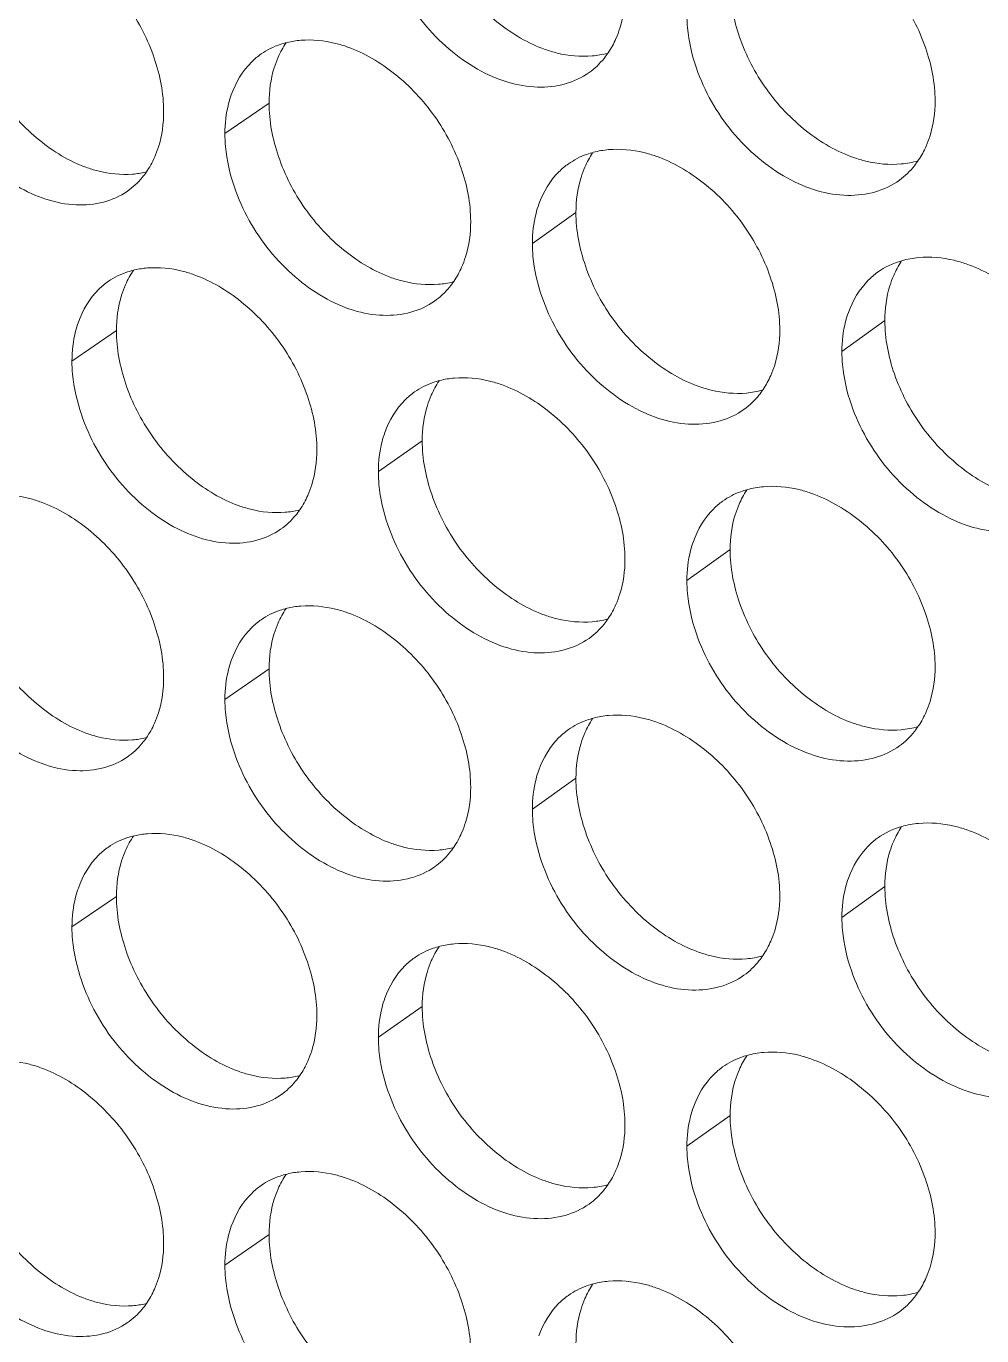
# Model space of a CAD drawing. Header units: millimetres. Extents: x 1177 to 4147, y 93 to 2194.
# Drawn here: x 2648.09 to 2661.39, y 685.09 to 703.32 of the extents above; entities that cross this region are included whole.
import ezdxf

# ---------------------------------------------------------------- set-up
doc = ezdxf.new("R2010")
doc.units = ezdxf.units.MM
doc.header["$LTSCALE"] = 0.1
doc.layers.get('0').update_dxf_attribs({"lineweight": 13})
doc.layers.add('标注', color=251, linetype='Continuous', lineweight=9)

# ---------------------------------------------------------------- blocks, each defined once
blk = doc.blocks.new('02')
for points, knots in [([(4627.348, 522.744), (4597.363, 531.299), (4553.55, 545.69), (4497.641, 568.487), (4458.71, 586.649), (4422.281, 606.068), (4388.51, 626.659), (4357.551, 648.334), (4338.416, 663.815), (4329.392, 671.722)], [0, 0, 0, 0, 0.278685, 0.411475, 0.539478, 0.662459, 0.780251, 0.892768, 1, 1, 1, 1]), ([(4626.906, 521.428), (4597.052, 529.945), (4553.424, 544.261), (4497.732, 566.923), (4458.929, 584.973), (4422.597, 604.269), (4388.892, 624.729), (4357.964, 646.263), (4338.829, 661.641), (4329.798, 669.496)], [0, 0, 0, 0, 0.278468, 0.411196, 0.539177, 0.662176, 0.780023, 0.892638, 1, 1, 1, 1]), ([(4628.518, 518.372), (4598.337, 526.935), (4554.235, 541.353), (4497.955, 564.22), (4458.766, 582.448), (4422.099, 601.945), (4388.114, 622.628), (4356.965, 644.402), (4337.717, 659.96), (4328.641, 667.907)], [0, 0, 0, 0, 0.278732, 0.411552, 0.539576, 0.662563, 0.780343, 0.892822, 1, 1, 1, 1]), ([(4328.202, 667.332), (4337.3, 659.316), (4356.601, 643.626), (4387.852, 621.677), (4421.956, 600.844), (4458.755, 581.215), (4498.091, 562.874), (4554.59, 539.876), (4598.873, 525.389), (4629.18, 516.79)], [0, 0, 0, 0, 0.107262, 0.219794, 0.337581, 0.460553, 0.588547, 0.721328, 1, 1, 1, 1])]:
    blk.add_open_spline(points, degree=3, knots=knots)
at = {"layer": '标注'}
for p, q in [((4556.945, 594.488), (4556.068, 593.88)), ((4563.046, 592.311), (4562.18, 591.698)), ((4569.187, 590.162), (4568.333, 589.545)), ((4553.91, 589.962), (4553.027, 589.356)), ((4559.99, 587.771), (4559.119, 587.16)), ((4566.111, 585.608), (4565.251, 584.993)), ((4556.945, 583.238), (4556.068, 582.63)), ((4563.046, 581.061), (4562.18, 580.448)), ((4569.187, 578.912), (4568.333, 578.295)), ((4553.91, 578.712), (4553.027, 578.106)), ((4553.91, 578.712), (4553.027, 578.106)), ((4559.99, 576.521), (4559.119, 575.91)), ((4559.99, 576.521), (4559.119, 575.91)), ((4566.111, 574.358), (4565.251, 573.743)), ((4566.111, 574.358), (4565.251, 573.743)), ((4556.945, 571.988), (4556.068, 571.38))]:
    blk.add_line(p, q, dxfattribs=at)
for centre, radius, start, end in [((4554.092, 594.831), 1.763, 274.5012, 282.9601), ((4554.669, 589.438), 1.776, 94.5239, 102.8809), ((4554.092, 583.581), 1.763, 274.5012, 282.9601), ((4554.669, 578.188), 1.776, 94.5239, 102.8809), ((4554.669, 578.188), 1.776, 94.5239, 102.8809), ((4554.092, 572.331), 1.763, 274.5012, 282.9601)]:
    blk.add_arc(centre, radius, start, end, dxfattribs=at)
for points, knots in [([(4559.99, 599.021), (4559.99, 598.661), (4560.138, 597.915), (4560.661, 596.897), (4561.443, 596.063), (4562.096, 595.674), (4562.434, 595.554)], [0, 0, 0, 0, 0.241162, 0.500244, 0.759286, 1, 1, 1, 1]), ([(4559.99, 599.021), (4559.99, 598.661), (4560.138, 597.915), (4560.661, 596.897), (4561.443, 596.063), (4562.096, 595.674), (4562.434, 595.554)], [0, 0, 0, 0, 0.241162, 0.500244, 0.759286, 1, 1, 1, 1]), ([(4570.186, 594.53), (4570.186, 594.889), (4570.036, 595.635), (4569.506, 596.65), (4568.714, 597.478), (4568.056, 597.864), (4567.715, 597.982)], [0, 0, 0, 0, 0.240558, 0.499178, 0.758416, 1, 1, 1, 1]), ([(4570.186, 594.53), (4570.186, 594.889), (4570.036, 595.635), (4569.506, 596.65), (4568.714, 597.478), (4568.056, 597.864), (4567.715, 597.982)], [0, 0, 0, 0, 0.240558, 0.499178, 0.758416, 1, 1, 1, 1]), ([(4554.85, 594.319), (4554.85, 594.679), (4554.703, 595.425), (4554.182, 596.445), (4553.405, 597.283), (4552.756, 597.678), (4552.42, 597.8)], [0, 0, 0, 0, 0.241318, 0.500698, 0.759842, 1, 1, 1, 1]), ([(4559.307, 597.349), (4559.464, 596.892), (4559.828, 596.241), (4560.501, 595.554), (4561.067, 595.149), (4561.665, 594.882), (4562.265, 594.778), (4562.829, 594.838), (4563.163, 594.992), (4563.306, 595.093)], [0, 0, 0, 0, 0.278686, 0.418268, 0.552446, 0.677694, 0.792838, 0.899272, 1, 1, 1, 1]), ([(4559.307, 597.349), (4559.464, 596.892), (4559.828, 596.241), (4560.501, 595.554), (4561.067, 595.149), (4561.665, 594.882), (4562.265, 594.778), (4562.829, 594.838), (4563.163, 594.992), (4563.306, 595.093)], [0, 0, 0, 0, 0.278686, 0.418268, 0.552446, 0.677694, 0.792838, 0.899272, 1, 1, 1, 1]), ([(4550.886, 596.694), (4550.886, 596.335), (4551.032, 595.588), (4551.549, 594.567), (4552.323, 593.728), (4552.969, 593.332), (4553.305, 593.21)], [0, 0, 0, 0, 0.241622, 0.501159, 0.760144, 1, 1, 1, 1]), ([(4563.842, 595.769), (4563.871, 595.837), (4563.979, 596.126), (4564.021, 596.439), (4564.021, 596.674)], [0, 0, 0, 0, 0.238646, 1, 1, 1, 1]), ([(4563.842, 595.769), (4563.871, 595.837), (4563.979, 596.126), (4564.021, 596.439), (4564.021, 596.674)], [0, 0, 0, 0, 0.238646, 1, 1, 1, 1]), ([(4566.111, 596.858), (4566.111, 596.499), (4566.26, 595.753), (4566.787, 594.737), (4567.575, 593.906), (4568.231, 593.52), (4568.571, 593.402)], [0, 0, 0, 0, 0.240862, 0.49964, 0.75872, 1, 1, 1, 1]), ([(4566.111, 596.858), (4566.111, 596.499), (4566.26, 595.753), (4566.787, 594.737), (4567.575, 593.906), (4568.231, 593.52), (4568.571, 593.402)], [0, 0, 0, 0, 0.240862, 0.49964, 0.75872, 1, 1, 1, 1]), ([(4565.251, 596.243), (4565.251, 596.157), (4565.269, 595.797), (4565.352, 595.442), (4565.441, 595.183)], [0, 0, 0, 0, 0.239965, 1, 1, 1, 1]), ([(4565.251, 596.243), (4565.251, 596.157), (4565.269, 595.797), (4565.352, 595.442), (4565.441, 595.183)], [0, 0, 0, 0, 0.239965, 1, 1, 1, 1]), ([(4557.303, 595.692), (4557.256, 595.681), (4557.076, 595.629), (4556.904, 595.545), (4556.789, 595.465)], [0, 0, 0, 0, 0.254756, 1, 1, 1, 1]), ([(4558.508, 595.602), (4558.429, 595.63), (4558.127, 595.722), (4557.806, 595.754), (4557.574, 595.735)], [0, 0, 0, 0, 0.263682, 1, 1, 1, 1]), ([(4560.954, 592.132), (4560.954, 592.491), (4560.805, 593.238), (4560.281, 594.255), (4559.498, 595.09), (4558.846, 595.481), (4558.508, 595.602)], [0, 0, 0, 0, 0.241011, 0.500085, 0.759268, 1, 1, 1, 1]), ([(4556.789, 595.465), (4556.722, 595.418), (4556.461, 595.201), (4556.28, 594.895), (4556.195, 594.654)], [0, 0, 0, 0, 0.243134, 1, 1, 1, 1]), ([(4557.126, 595.399), (4557.096, 595.331), (4556.987, 595.039), (4556.945, 594.725), (4556.945, 594.488)], [0, 0, 0, 0, 0.238208, 1, 1, 1, 1]), ([(4562.434, 595.554), (4562.512, 595.526), (4562.815, 595.435), (4563.137, 595.404), (4563.369, 595.424)], [0, 0, 0, 0, 0.263331, 1, 1, 1, 1]), ([(4562.434, 595.554), (4562.512, 595.526), (4562.815, 595.435), (4563.137, 595.404), (4563.369, 595.424)], [0, 0, 0, 0, 0.263331, 1, 1, 1, 1]), ([(4563.306, 595.093), (4563.418, 595.172), (4563.553, 595.302), (4563.662, 595.45), (4563.688, 595.489)], [0, 0, 0, 0, 0.745677, 1, 1, 1, 1]), ([(4563.306, 595.093), (4563.418, 595.172), (4563.553, 595.302), (4563.662, 595.45), (4563.688, 595.489)], [0, 0, 0, 0, 0.745677, 1, 1, 1, 1]), ([(4565.441, 595.183), (4565.599, 594.725), (4565.968, 594.073), (4566.648, 593.389), (4567.221, 592.986), (4567.825, 592.723), (4568.43, 592.626), (4568.998, 592.692), (4569.334, 592.85), (4569.477, 592.953)], [0, 0, 0, 0, 0.277943, 0.417311, 0.551401, 0.676704, 0.792073, 0.898857, 1, 1, 1, 1]), ([(4565.441, 595.183), (4565.599, 594.725), (4565.968, 594.073), (4566.648, 593.389), (4567.221, 592.986), (4567.825, 592.723), (4568.43, 592.626), (4568.998, 592.692), (4569.334, 592.85), (4569.477, 592.953)], [0, 0, 0, 0, 0.277943, 0.417311, 0.551401, 0.676704, 0.792073, 0.898857, 1, 1, 1, 1]), ([(4550.184, 595.028), (4550.338, 594.572), (4550.695, 593.922), (4551.358, 593.232), (4552.068, 592.707), (4552.881, 592.417), (4553.652, 592.488), (4553.984, 592.634), (4554.126, 592.732)], [0, 0, 0, 0, 0.280322, 0.420487, 0.555043, 0.793636, 0.899726, 1, 1, 1, 1]), ([(4556.195, 594.654), (4556.174, 594.595), (4556.098, 594.343), (4556.068, 594.079), (4556.068, 593.88)], [0, 0, 0, 0, 0.239901, 1, 1, 1, 1]), ([(4570.009, 593.632), (4570.038, 593.699), (4570.144, 593.987), (4570.186, 594.297), (4570.186, 594.53)], [0, 0, 0, 0, 0.239008, 1, 1, 1, 1]), ([(4570.009, 593.632), (4570.038, 593.699), (4570.144, 593.987), (4570.186, 594.297), (4570.186, 594.53)], [0, 0, 0, 0, 0.239008, 1, 1, 1, 1]), ([(4554.668, 593.405), (4554.698, 593.473), (4554.808, 593.766), (4554.85, 594.082), (4554.85, 594.319)], [0, 0, 0, 0, 0.238095, 1, 1, 1, 1]), ([(4556.945, 594.488), (4556.945, 594.129), (4557.093, 593.382), (4557.613, 592.363), (4558.393, 591.528), (4559.043, 591.136), (4559.38, 591.015)], [0, 0, 0, 0, 0.241314, 0.500547, 0.759571, 1, 1, 1, 1]), ([(4556.068, 593.88), (4556.068, 593.793), (4556.086, 593.433), (4556.167, 593.078), (4556.256, 592.818)], [0, 0, 0, 0, 0.239836, 1, 1, 1, 1]), ([(4563.393, 593.509), (4563.348, 593.497), (4563.173, 593.443), (4563.007, 593.358), (4562.895, 593.279)], [0, 0, 0, 0, 0.254423, 1, 1, 1, 1]), ([(4564.636, 593.432), (4564.557, 593.459), (4564.253, 593.55), (4563.929, 593.581), (4563.696, 593.561)], [0, 0, 0, 0, 0.263409, 1, 1, 1, 1]), ([(4562.895, 593.279), (4562.829, 593.232), (4562.572, 593.015), (4562.393, 592.713), (4562.308, 592.474)], [0, 0, 0, 0, 0.243501, 1, 1, 1, 1]), ([(4563.224, 593.215), (4563.195, 593.147), (4563.088, 592.858), (4563.046, 592.545), (4563.046, 592.311)], [0, 0, 0, 0, 0.238574, 1, 1, 1, 1]), ([(4567.099, 589.974), (4567.099, 590.332), (4566.949, 591.078), (4566.421, 592.094), (4565.632, 592.925), (4564.976, 593.312), (4564.636, 593.432)], [0, 0, 0, 0, 0.240708, 0.499479, 0.758699, 1, 1, 1, 1]), ([(4568.571, 593.402), (4568.65, 593.375), (4568.955, 593.285), (4569.279, 593.255), (4569.512, 593.276)], [0, 0, 0, 0, 0.263064, 1, 1, 1, 1]), ([(4568.571, 593.402), (4568.65, 593.375), (4568.955, 593.285), (4569.279, 593.255), (4569.512, 593.276)], [0, 0, 0, 0, 0.263064, 1, 1, 1, 1]), ([(4569.477, 592.953), (4569.589, 593.035), (4569.725, 593.166), (4569.833, 593.317), (4569.859, 593.356)], [0, 0, 0, 0, 0.745756, 1, 1, 1, 1]), ([(4569.477, 592.953), (4569.589, 593.035), (4569.725, 593.166), (4569.833, 593.317), (4569.859, 593.356)], [0, 0, 0, 0, 0.745756, 1, 1, 1, 1]), ([(4553.305, 593.21), (4553.382, 593.182), (4553.681, 593.089), (4554, 593.055), (4554.23, 593.073)], [0, 0, 0, 0, 0.263742, 1, 1, 1, 1]), ([(4554.126, 592.732), (4554.237, 592.809), (4554.372, 592.934), (4554.481, 593.079), (4554.507, 593.117)], [0, 0, 0, 0, 0.745554, 1, 1, 1, 1]), ([(4556.256, 592.818), (4556.412, 592.361), (4556.774, 591.711), (4557.443, 591.023), (4558.006, 590.616), (4558.601, 590.347), (4559.198, 590.241), (4559.76, 590.297), (4560.093, 590.449), (4560.235, 590.549)], [0, 0, 0, 0, 0.27906, 0.418751, 0.552974, 0.678194, 0.793225, 0.899482, 1, 1, 1, 1]), ([(4562.308, 592.474), (4562.287, 592.415), (4562.21, 592.163), (4562.18, 591.898), (4562.18, 591.698)], [0, 0, 0, 0, 0.240105, 1, 1, 1, 1]), ([(4563.046, 592.311), (4563.046, 591.951), (4563.194, 591.206), (4563.719, 590.188), (4564.504, 589.356), (4565.158, 588.968), (4565.497, 588.849)], [0, 0, 0, 0, 0.241011, 0.499941, 0.759002, 1, 1, 1, 1]), ([(4560.773, 591.224), (4560.803, 591.291), (4560.912, 591.582), (4560.954, 591.896), (4560.954, 592.132)], [0, 0, 0, 0, 0.238464, 1, 1, 1, 1]), ([(4562.18, 591.698), (4562.18, 591.612), (4562.198, 591.252), (4562.28, 590.896), (4562.369, 590.638)], [0, 0, 0, 0, 0.239921, 1, 1, 1, 1]), ([(4570.805, 591.29), (4570.725, 591.318), (4570.419, 591.407), (4570.093, 591.436), (4569.859, 591.415)], [0, 0, 0, 0, 0.263141, 1, 1, 1, 1]), ([(4554.273, 591.169), (4554.226, 591.158), (4554.042, 591.108), (4553.868, 591.024), (4553.752, 590.944)], [0, 0, 0, 0, 0.254929, 1, 1, 1, 1]), ([(4555.459, 591.072), (4555.381, 591.101), (4555.08, 591.193), (4554.76, 591.227), (4554.529, 591.208)], [0, 0, 0, 0, 0.26382, 1, 1, 1, 1]), ([(4573.284, 587.844), (4573.284, 588.203), (4573.133, 588.948), (4572.601, 589.962), (4571.806, 590.789), (4571.146, 591.173), (4570.805, 591.29)], [0, 0, 0, 0, 0.24041, 0.498878, 0.758134, 1, 1, 1, 1]), ([(4553.752, 590.944), (4553.684, 590.897), (4553.42, 590.679), (4553.239, 590.372), (4553.154, 590.129)], [0, 0, 0, 0, 0.242946, 1, 1, 1, 1]), ([(4554.092, 590.876), (4554.062, 590.808), (4553.953, 590.516), (4553.91, 590.2), (4553.91, 589.962)], [0, 0, 0, 0, 0.238023, 1, 1, 1, 1]), ([(4557.897, 587.597), (4557.897, 587.956), (4557.749, 588.703), (4557.227, 589.722), (4556.446, 590.558), (4555.796, 590.951), (4555.459, 591.072)], [0, 0, 0, 0, 0.241164, 0.500391, 0.759555, 1, 1, 1, 1]), ([(4559.38, 591.015), (4559.459, 590.988), (4559.76, 590.896), (4560.081, 590.864), (4560.312, 590.883)], [0, 0, 0, 0, 0.263467, 1, 1, 1, 1]), ([(4560.235, 590.549), (4560.347, 590.627), (4560.482, 590.755), (4560.591, 590.902), (4560.617, 590.941)], [0, 0, 0, 0, 0.745636, 1, 1, 1, 1]), ([(4569.042, 591.122), (4568.976, 591.074), (4568.724, 590.858), (4568.547, 590.56), (4568.462, 590.324)], [0, 0, 0, 0, 0.243853, 1, 1, 1, 1]), ([(4569.363, 591.059), (4569.334, 590.992), (4569.228, 590.705), (4569.187, 590.395), (4569.187, 590.162)], [0, 0, 0, 0, 0.238936, 1, 1, 1, 1]), ([(4562.369, 590.638), (4562.526, 590.18), (4562.893, 589.529), (4563.57, 588.843), (4564.139, 588.439), (4564.74, 588.174), (4565.343, 588.073), (4565.908, 588.136), (4566.244, 588.292), (4566.386, 588.395)], [0, 0, 0, 0, 0.278313, 0.417788, 0.551922, 0.677197, 0.792453, 0.899064, 1, 1, 1, 1]), ([(4553.154, 590.129), (4553.133, 590.07), (4553.057, 589.819), (4553.027, 589.555), (4553.027, 589.356)], [0, 0, 0, 0, 0.2398, 1, 1, 1, 1]), ([(4568.462, 590.324), (4568.441, 590.264), (4568.363, 590.012), (4568.333, 589.746), (4568.333, 589.545)], [0, 0, 0, 0, 0.240311, 1, 1, 1, 1]), ([(4569.187, 590.162), (4569.187, 589.803), (4569.336, 589.057), (4569.865, 588.042), (4570.656, 587.214), (4571.314, 586.829), (4571.654, 586.712)], [0, 0, 0, 0, 0.240713, 0.499341, 0.758439, 1, 1, 1, 1]), ([(4553.91, 589.962), (4553.91, 589.603), (4554.057, 588.857), (4554.576, 587.837), (4555.352, 586.999), (4556.001, 586.606), (4556.337, 586.484)], [0, 0, 0, 0, 0.241468, 0.500853, 0.759857, 1, 1, 1, 1]), ([(4566.92, 589.072), (4566.949, 589.139), (4567.057, 589.428), (4567.099, 589.739), (4567.099, 589.974)], [0, 0, 0, 0, 0.238828, 1, 1, 1, 1]), ([(4553.027, 589.356), (4553.027, 589.27), (4553.045, 588.91), (4553.127, 588.554), (4553.215, 588.294)], [0, 0, 0, 0, 0.239793, 1, 1, 1, 1]), ([(4568.333, 589.545), (4568.333, 589.459), (4568.35, 589.099), (4568.433, 588.744), (4568.523, 588.486)], [0, 0, 0, 0, 0.240008, 1, 1, 1, 1]), ([(4560.343, 588.972), (4560.297, 588.96), (4560.119, 588.907), (4559.95, 588.823), (4559.837, 588.744)], [0, 0, 0, 0, 0.254587, 1, 1, 1, 1]), ([(4561.567, 588.888), (4561.488, 588.916), (4561.185, 589.007), (4560.862, 589.039), (4560.63, 589.019)], [0, 0, 0, 0, 0.263544, 1, 1, 1, 1]), ([(4564.021, 585.424), (4564.021, 585.783), (4563.872, 586.529), (4563.346, 587.546), (4562.56, 588.379), (4561.905, 588.768), (4561.567, 588.888)], [0, 0, 0, 0, 0.240859, 0.499781, 0.758983, 1, 1, 1, 1]), ([(4565.497, 588.849), (4565.576, 588.822), (4565.88, 588.731), (4566.203, 588.701), (4566.435, 588.721)], [0, 0, 0, 0, 0.263197, 1, 1, 1, 1]), ([(4566.386, 588.395), (4566.498, 588.475), (4566.634, 588.605), (4566.742, 588.755), (4566.769, 588.794)], [0, 0, 0, 0, 0.745717, 1, 1, 1, 1]), ([(4559.837, 588.744), (4559.77, 588.696), (4559.511, 588.479), (4559.332, 588.176), (4559.246, 587.936)], [0, 0, 0, 0, 0.243319, 1, 1, 1, 1]), ([(4560.17, 588.678), (4560.14, 588.611), (4560.032, 588.32), (4559.99, 588.007), (4559.99, 587.771)], [0, 0, 0, 0, 0.238392, 1, 1, 1, 1]), ([(4553.215, 588.294), (4553.37, 587.838), (4553.729, 587.188), (4554.396, 586.499), (4555.11, 585.975), (4555.927, 585.689), (4556.701, 585.764), (4557.033, 585.913), (4557.175, 586.012)], [0, 0, 0, 0, 0.279944, 0.419999, 0.55451, 0.793241, 0.899512, 1, 1, 1, 1]), ([(4568.523, 588.486), (4568.682, 588.027), (4569.053, 587.375), (4569.737, 586.692), (4570.312, 586.291), (4570.92, 586.03), (4571.528, 585.935), (4572.098, 586.004), (4572.435, 586.165), (4572.578, 586.27)], [0, 0, 0, 0, 0.277575, 0.416837, 0.550884, 0.676215, 0.791695, 0.898653, 1, 1, 1, 1]), ([(4559.246, 587.936), (4559.225, 587.876), (4559.149, 587.625), (4559.119, 587.36), (4559.119, 587.16)], [0, 0, 0, 0, 0.240003, 1, 1, 1, 1]), ([(4559.99, 587.771), (4559.99, 587.411), (4560.138, 586.665), (4560.661, 585.647), (4561.443, 584.813), (4562.096, 584.424), (4562.434, 584.304)], [0, 0, 0, 0, 0.241162, 0.500244, 0.759286, 1, 1, 1, 1]), ([(4557.715, 586.686), (4557.745, 586.754), (4557.854, 587.045), (4557.897, 587.36), (4557.897, 587.597)], [0, 0, 0, 0, 0.23828, 1, 1, 1, 1]), ([(4559.119, 587.16), (4559.119, 587.074), (4559.136, 586.714), (4559.219, 586.358), (4559.307, 586.099)], [0, 0, 0, 0, 0.239878, 1, 1, 1, 1]), ([(4552.42, 586.55), (4552.343, 586.579), (4552.043, 586.672), (4551.724, 586.707), (4551.493, 586.688)], [0, 0, 0, 0, 0.26396, 1, 1, 1, 1]), ([(4566.453, 586.802), (4566.409, 586.79), (4566.236, 586.735), (4566.073, 586.651), (4565.963, 586.572)], [0, 0, 0, 0, 0.254263, 1, 1, 1, 1]), ([(4567.715, 586.732), (4567.636, 586.76), (4567.331, 586.85), (4567.006, 586.88), (4566.773, 586.859)], [0, 0, 0, 0, 0.263274, 1, 1, 1, 1]), ([(4570.186, 583.28), (4570.186, 583.639), (4570.036, 584.385), (4569.506, 585.4), (4568.714, 586.228), (4568.056, 586.614), (4567.715, 586.732)], [0, 0, 0, 0, 0.240558, 0.499178, 0.758416, 1, 1, 1, 1]), ([(4554.85, 583.069), (4554.85, 583.429), (4554.703, 584.175), (4554.182, 585.195), (4553.405, 586.033), (4552.756, 586.428), (4552.42, 586.55)], [0, 0, 0, 0, 0.241318, 0.500698, 0.759842, 1, 1, 1, 1]), ([(4556.337, 586.484), (4556.415, 586.456), (4556.715, 586.364), (4557.035, 586.331), (4557.266, 586.35)], [0, 0, 0, 0, 0.263604, 1, 1, 1, 1]), ([(4565.963, 586.572), (4565.897, 586.525), (4565.643, 586.308), (4565.465, 586.008), (4565.38, 585.77)], [0, 0, 0, 0, 0.243679, 1, 1, 1, 1]), ([(4566.289, 586.509), (4566.26, 586.441), (4566.153, 586.153), (4566.111, 585.842), (4566.111, 585.608)], [0, 0, 0, 0, 0.238756, 1, 1, 1, 1]), ([(4557.175, 586.012), (4557.287, 586.089), (4557.422, 586.216), (4557.531, 586.362), (4557.557, 586.4)], [0, 0, 0, 0, 0.745595, 1, 1, 1, 1]), ([(4559.307, 586.099), (4559.464, 585.642), (4559.828, 584.991), (4560.501, 584.304), (4561.067, 583.899), (4561.665, 583.632), (4562.265, 583.528), (4562.829, 583.588), (4563.163, 583.742), (4563.306, 583.843)], [0, 0, 0, 0, 0.278686, 0.418268, 0.552446, 0.677694, 0.792838, 0.899272, 1, 1, 1, 1]), ([(4565.38, 585.77), (4565.359, 585.711), (4565.282, 585.459), (4565.251, 585.193), (4565.251, 584.993)], [0, 0, 0, 0, 0.240208, 1, 1, 1, 1]), ([(4550.886, 585.444), (4550.886, 585.085), (4551.032, 584.338), (4551.549, 583.317), (4552.323, 582.478), (4552.969, 582.082), (4553.305, 581.96)], [0, 0, 0, 0, 0.241622, 0.501159, 0.760144, 1, 1, 1, 1]), ([(4563.842, 584.519), (4563.871, 584.587), (4563.979, 584.876), (4564.021, 585.189), (4564.021, 585.424)], [0, 0, 0, 0, 0.238646, 1, 1, 1, 1]), ([(4566.111, 585.608), (4566.111, 585.249), (4566.26, 584.503), (4566.787, 583.487), (4567.575, 582.656), (4568.231, 582.27), (4568.571, 582.152)], [0, 0, 0, 0, 0.240862, 0.49964, 0.75872, 1, 1, 1, 1]), ([(4565.251, 584.993), (4565.251, 584.907), (4565.269, 584.547), (4565.352, 584.192), (4565.441, 583.933)], [0, 0, 0, 0, 0.239965, 1, 1, 1, 1]), ([(4557.303, 584.442), (4557.256, 584.431), (4557.076, 584.379), (4556.904, 584.295), (4556.789, 584.215)], [0, 0, 0, 0, 0.254756, 1, 1, 1, 1]), ([(4558.508, 584.352), (4558.429, 584.38), (4558.127, 584.472), (4557.806, 584.504), (4557.574, 584.485)], [0, 0, 0, 0, 0.263682, 1, 1, 1, 1]), ([(4556.789, 584.215), (4556.722, 584.168), (4556.461, 583.951), (4556.28, 583.645), (4556.195, 583.404)], [0, 0, 0, 0, 0.243134, 1, 1, 1, 1]), ([(4557.126, 584.149), (4557.096, 584.081), (4556.987, 583.789), (4556.945, 583.475), (4556.945, 583.238)], [0, 0, 0, 0, 0.238208, 1, 1, 1, 1]), ([(4560.954, 580.882), (4560.954, 581.241), (4560.805, 581.988), (4560.281, 583.005), (4559.498, 583.84), (4558.846, 584.231), (4558.508, 584.352)], [0, 0, 0, 0, 0.241011, 0.500085, 0.759268, 1, 1, 1, 1]), ([(4562.434, 584.304), (4562.512, 584.276), (4562.815, 584.185), (4563.137, 584.154), (4563.369, 584.174)], [0, 0, 0, 0, 0.263331, 1, 1, 1, 1]), ([(4563.306, 583.843), (4563.418, 583.922), (4563.553, 584.052), (4563.662, 584.2), (4563.688, 584.239)], [0, 0, 0, 0, 0.745677, 1, 1, 1, 1]), ([(4565.441, 583.933), (4565.599, 583.475), (4565.968, 582.823), (4566.648, 582.139), (4567.221, 581.736), (4567.825, 581.473), (4568.43, 581.376), (4568.998, 581.442), (4569.334, 581.6), (4569.477, 581.703)], [0, 0, 0, 0, 0.277943, 0.417311, 0.551401, 0.676704, 0.792073, 0.898857, 1, 1, 1, 1]), ([(4550.184, 583.778), (4550.338, 583.322), (4550.695, 582.672), (4551.358, 581.982), (4552.068, 581.457), (4552.881, 581.167), (4553.652, 581.238), (4553.984, 581.384), (4554.126, 581.482)], [0, 0, 0, 0, 0.280322, 0.420487, 0.555043, 0.793636, 0.899726, 1, 1, 1, 1]), ([(4556.195, 583.404), (4556.174, 583.345), (4556.098, 583.093), (4556.068, 582.829), (4556.068, 582.63)], [0, 0, 0, 0, 0.239901, 1, 1, 1, 1]), ([(4554.668, 582.155), (4554.698, 582.223), (4554.808, 582.516), (4554.85, 582.832), (4554.85, 583.069)], [0, 0, 0, 0, 0.238095, 1, 1, 1, 1]), ([(4556.945, 583.238), (4556.945, 582.879), (4557.093, 582.132), (4557.613, 581.113), (4558.393, 580.278), (4559.043, 579.886), (4559.38, 579.765)], [0, 0, 0, 0, 0.241314, 0.500547, 0.759571, 1, 1, 1, 1]), ([(4570.009, 582.382), (4570.038, 582.449), (4570.144, 582.737), (4570.186, 583.047), (4570.186, 583.28)], [0, 0, 0, 0, 0.239008, 1, 1, 1, 1]), ([(4556.068, 582.63), (4556.068, 582.543), (4556.086, 582.183), (4556.167, 581.828), (4556.256, 581.568)], [0, 0, 0, 0, 0.239836, 1, 1, 1, 1]), ([(4564.636, 582.182), (4564.557, 582.209), (4564.253, 582.3), (4563.929, 582.331), (4563.696, 582.311)], [0, 0, 0, 0, 0.263409, 1, 1, 1, 1]), ([(4562.895, 582.029), (4562.829, 581.982), (4562.572, 581.765), (4562.393, 581.463), (4562.308, 581.224)], [0, 0, 0, 0, 0.243501, 1, 1, 1, 1]), ([(4563.393, 582.259), (4563.348, 582.247), (4563.173, 582.193), (4563.007, 582.108), (4562.895, 582.029)], [0, 0, 0, 0, 0.254423, 1, 1, 1, 1]), ([(4567.099, 578.724), (4567.099, 579.082), (4566.949, 579.828), (4566.421, 580.844), (4565.632, 581.675), (4564.976, 582.062), (4564.636, 582.182)], [0, 0, 0, 0, 0.240708, 0.499479, 0.758699, 1, 1, 1, 1]), ([(4568.571, 582.152), (4568.65, 582.125), (4568.955, 582.035), (4569.279, 582.005), (4569.512, 582.026)], [0, 0, 0, 0, 0.263064, 1, 1, 1, 1]), ([(4569.477, 581.703), (4569.589, 581.785), (4569.725, 581.916), (4569.833, 582.067), (4569.859, 582.106)], [0, 0, 0, 0, 0.745756, 1, 1, 1, 1]), ([(4553.305, 581.96), (4553.382, 581.932), (4553.681, 581.839), (4554, 581.805), (4554.23, 581.823)], [0, 0, 0, 0, 0.263742, 1, 1, 1, 1]), ([(4554.126, 581.482), (4554.237, 581.559), (4554.372, 581.684), (4554.481, 581.829), (4554.507, 581.867)], [0, 0, 0, 0, 0.745554, 1, 1, 1, 1]), ([(4563.224, 581.965), (4563.195, 581.897), (4563.088, 581.608), (4563.046, 581.295), (4563.046, 581.061)], [0, 0, 0, 0, 0.238574, 1, 1, 1, 1]), ([(4556.256, 581.568), (4556.412, 581.111), (4556.774, 580.461), (4557.443, 579.773), (4558.006, 579.366), (4558.601, 579.097), (4559.198, 578.991), (4559.76, 579.047), (4560.093, 579.199), (4560.235, 579.299)], [0, 0, 0, 0, 0.27906, 0.418751, 0.552974, 0.678194, 0.793225, 0.899482, 1, 1, 1, 1]), ([(4562.308, 581.224), (4562.287, 581.165), (4562.21, 580.913), (4562.18, 580.648), (4562.18, 580.448)], [0, 0, 0, 0, 0.240105, 1, 1, 1, 1]), ([(4563.046, 581.061), (4563.046, 580.701), (4563.194, 579.956), (4563.719, 578.938), (4564.504, 578.106), (4565.158, 577.718), (4565.497, 577.599)], [0, 0, 0, 0, 0.241011, 0.499941, 0.759002, 1, 1, 1, 1]), ([(4560.773, 579.974), (4560.803, 580.041), (4560.912, 580.332), (4560.954, 580.646), (4560.954, 580.882)], [0, 0, 0, 0, 0.238464, 1, 1, 1, 1]), ([(4562.18, 580.448), (4562.18, 580.362), (4562.198, 580.002), (4562.28, 579.646), (4562.369, 579.388)], [0, 0, 0, 0, 0.239921, 1, 1, 1, 1]), ([(4555.459, 579.822), (4555.381, 579.851), (4555.08, 579.943), (4554.76, 579.977), (4554.529, 579.958)], [0, 0, 0, 0, 0.26382, 1, 1, 1, 1]), ([(4555.459, 579.822), (4555.381, 579.851), (4555.08, 579.943), (4554.76, 579.977), (4554.529, 579.958)], [0, 0, 0, 0, 0.26382, 1, 1, 1, 1]), ([(4570.805, 580.04), (4570.725, 580.068), (4570.419, 580.157), (4570.093, 580.186), (4569.859, 580.165)], [0, 0, 0, 0, 0.263141, 1, 1, 1, 1]), ([(4573.284, 576.594), (4573.284, 576.953), (4573.133, 577.698), (4572.601, 578.712), (4571.806, 579.539), (4571.146, 579.923), (4570.805, 580.04)], [0, 0, 0, 0, 0.24041, 0.498878, 0.758134, 1, 1, 1, 1]), ([(4553.752, 579.694), (4553.684, 579.647), (4553.42, 579.429), (4553.239, 579.122), (4553.154, 578.879)], [0, 0, 0, 0, 0.242946, 1, 1, 1, 1]), ([(4553.752, 579.694), (4553.684, 579.647), (4553.42, 579.429), (4553.239, 579.122), (4553.154, 578.879)], [0, 0, 0, 0, 0.242946, 1, 1, 1, 1]), ([(4554.273, 579.919), (4554.226, 579.908), (4554.042, 579.858), (4553.868, 579.774), (4553.752, 579.694)], [0, 0, 0, 0, 0.254929, 1, 1, 1, 1]), ([(4554.273, 579.919), (4554.226, 579.908), (4554.042, 579.858), (4553.868, 579.774), (4553.752, 579.694)], [0, 0, 0, 0, 0.254929, 1, 1, 1, 1]), ([(4557.897, 576.347), (4557.897, 576.706), (4557.749, 577.453), (4557.227, 578.472), (4556.446, 579.308), (4555.796, 579.701), (4555.459, 579.822)], [0, 0, 0, 0, 0.241164, 0.500391, 0.759555, 1, 1, 1, 1]), ([(4557.897, 576.347), (4557.897, 576.706), (4557.749, 577.453), (4557.227, 578.472), (4556.446, 579.308), (4555.796, 579.701), (4555.459, 579.822)], [0, 0, 0, 0, 0.241164, 0.500391, 0.759555, 1, 1, 1, 1]), ([(4559.38, 579.765), (4559.459, 579.738), (4559.76, 579.646), (4560.081, 579.614), (4560.312, 579.633)], [0, 0, 0, 0, 0.263467, 1, 1, 1, 1]), ([(4560.235, 579.299), (4560.347, 579.377), (4560.482, 579.505), (4560.591, 579.652), (4560.617, 579.691)], [0, 0, 0, 0, 0.745636, 1, 1, 1, 1]), ([(4569.042, 579.872), (4568.976, 579.824), (4568.724, 579.608), (4568.547, 579.31), (4568.462, 579.074)], [0, 0, 0, 0, 0.243853, 1, 1, 1, 1]), ([(4569.363, 579.809), (4569.334, 579.742), (4569.228, 579.455), (4569.187, 579.145), (4569.187, 578.912)], [0, 0, 0, 0, 0.238936, 1, 1, 1, 1]), ([(4554.092, 579.626), (4554.062, 579.558), (4553.953, 579.266), (4553.91, 578.95), (4553.91, 578.712)], [0, 0, 0, 0, 0.238023, 1, 1, 1, 1]), ([(4554.092, 579.626), (4554.062, 579.558), (4553.953, 579.266), (4553.91, 578.95), (4553.91, 578.712)], [0, 0, 0, 0, 0.238023, 1, 1, 1, 1]), ([(4562.369, 579.388), (4562.526, 578.93), (4562.893, 578.279), (4563.57, 577.593), (4564.139, 577.189), (4564.74, 576.924), (4565.343, 576.823), (4565.908, 576.886), (4566.244, 577.042), (4566.386, 577.145)], [0, 0, 0, 0, 0.278313, 0.417788, 0.551922, 0.677197, 0.792453, 0.899064, 1, 1, 1, 1]), ([(4568.462, 579.074), (4568.441, 579.014), (4568.363, 578.762), (4568.333, 578.496), (4568.333, 578.295)], [0, 0, 0, 0, 0.240311, 1, 1, 1, 1]), ([(4569.187, 578.912), (4569.187, 578.553), (4569.336, 577.807), (4569.865, 576.792), (4570.656, 575.964), (4571.314, 575.579), (4571.654, 575.462)], [0, 0, 0, 0, 0.240713, 0.499341, 0.758439, 1, 1, 1, 1]), ([(4553.154, 578.879), (4553.133, 578.82), (4553.057, 578.569), (4553.027, 578.305), (4553.027, 578.106)], [0, 0, 0, 0, 0.2398, 1, 1, 1, 1]), ([(4553.154, 578.879), (4553.133, 578.82), (4553.057, 578.569), (4553.027, 578.305), (4553.027, 578.106)], [0, 0, 0, 0, 0.2398, 1, 1, 1, 1]), ([(4553.91, 578.712), (4553.91, 578.353), (4554.057, 577.607), (4554.576, 576.587), (4555.352, 575.749), (4556.001, 575.356), (4556.337, 575.234)], [0, 0, 0, 0, 0.241468, 0.500853, 0.759857, 1, 1, 1, 1]), ([(4553.91, 578.712), (4553.91, 578.353), (4554.057, 577.607), (4554.576, 576.587), (4555.352, 575.749), (4556.001, 575.356), (4556.337, 575.234)], [0, 0, 0, 0, 0.241468, 0.500853, 0.759857, 1, 1, 1, 1]), ([(4566.92, 577.822), (4566.949, 577.889), (4567.057, 578.178), (4567.099, 578.489), (4567.099, 578.724)], [0, 0, 0, 0, 0.238828, 1, 1, 1, 1]), ([(4568.333, 578.295), (4568.333, 578.209), (4568.35, 577.849), (4568.433, 577.494), (4568.523, 577.236)], [0, 0, 0, 0, 0.240008, 1, 1, 1, 1]), ([(4553.027, 578.106), (4553.027, 578.02), (4553.045, 577.66), (4553.127, 577.304), (4553.215, 577.044)], [0, 0, 0, 0, 0.239793, 1, 1, 1, 1]), ([(4553.027, 578.106), (4553.027, 578.02), (4553.045, 577.66), (4553.127, 577.304), (4553.215, 577.044)], [0, 0, 0, 0, 0.239793, 1, 1, 1, 1]), ([(4560.343, 577.722), (4560.297, 577.71), (4560.119, 577.657), (4559.95, 577.573), (4559.837, 577.494)], [0, 0, 0, 0, 0.254587, 1, 1, 1, 1]), ([(4560.343, 577.722), (4560.297, 577.71), (4560.119, 577.657), (4559.95, 577.573), (4559.837, 577.494)], [0, 0, 0, 0, 0.254587, 1, 1, 1, 1]), ([(4561.567, 577.638), (4561.488, 577.666), (4561.185, 577.757), (4560.862, 577.789), (4560.63, 577.769)], [0, 0, 0, 0, 0.263544, 1, 1, 1, 1]), ([(4561.567, 577.638), (4561.488, 577.666), (4561.185, 577.757), (4560.862, 577.789), (4560.63, 577.769)], [0, 0, 0, 0, 0.263544, 1, 1, 1, 1]), ([(4564.021, 574.174), (4564.021, 574.533), (4563.872, 575.279), (4563.346, 576.296), (4562.56, 577.129), (4561.905, 577.518), (4561.567, 577.638)], [0, 0, 0, 0, 0.240859, 0.499781, 0.758983, 1, 1, 1, 1]), ([(4564.021, 574.174), (4564.021, 574.533), (4563.872, 575.279), (4563.346, 576.296), (4562.56, 577.129), (4561.905, 577.518), (4561.567, 577.638)], [0, 0, 0, 0, 0.240859, 0.499781, 0.758983, 1, 1, 1, 1]), ([(4565.497, 577.599), (4565.576, 577.572), (4565.88, 577.481), (4566.203, 577.451), (4566.435, 577.471)], [0, 0, 0, 0, 0.263197, 1, 1, 1, 1]), ([(4559.837, 577.494), (4559.77, 577.446), (4559.511, 577.229), (4559.332, 576.926), (4559.246, 576.686)], [0, 0, 0, 0, 0.243319, 1, 1, 1, 1]), ([(4559.837, 577.494), (4559.77, 577.446), (4559.511, 577.229), (4559.332, 576.926), (4559.246, 576.686)], [0, 0, 0, 0, 0.243319, 1, 1, 1, 1]), ([(4560.17, 577.428), (4560.14, 577.361), (4560.032, 577.07), (4559.99, 576.757), (4559.99, 576.521)], [0, 0, 0, 0, 0.238392, 1, 1, 1, 1]), ([(4560.17, 577.428), (4560.14, 577.361), (4560.032, 577.07), (4559.99, 576.757), (4559.99, 576.521)], [0, 0, 0, 0, 0.238392, 1, 1, 1, 1]), ([(4566.386, 577.145), (4566.498, 577.225), (4566.634, 577.355), (4566.742, 577.505), (4566.769, 577.544)], [0, 0, 0, 0, 0.745717, 1, 1, 1, 1]), ([(4568.523, 577.236), (4568.682, 576.777), (4569.053, 576.125), (4569.737, 575.442), (4570.312, 575.041), (4570.92, 574.78), (4571.528, 574.685), (4572.098, 574.754), (4572.435, 574.915), (4572.578, 575.02)], [0, 0, 0, 0, 0.277575, 0.416837, 0.550884, 0.676215, 0.791695, 0.898653, 1, 1, 1, 1]), ([(4553.215, 577.044), (4553.37, 576.588), (4553.729, 575.938), (4554.396, 575.249), (4555.11, 574.725), (4555.927, 574.439), (4556.701, 574.514), (4557.033, 574.663), (4557.175, 574.762)], [0, 0, 0, 0, 0.279944, 0.419999, 0.55451, 0.793241, 0.899512, 1, 1, 1, 1]), ([(4553.215, 577.044), (4553.37, 576.588), (4553.729, 575.938), (4554.396, 575.249), (4555.11, 574.725), (4555.927, 574.439), (4556.701, 574.514), (4557.033, 574.663), (4557.175, 574.762)], [0, 0, 0, 0, 0.279944, 0.419999, 0.55451, 0.793241, 0.899512, 1, 1, 1, 1]), ([(4559.246, 576.686), (4559.225, 576.626), (4559.149, 576.375), (4559.119, 576.11), (4559.119, 575.91)], [0, 0, 0, 0, 0.240003, 1, 1, 1, 1]), ([(4559.246, 576.686), (4559.225, 576.626), (4559.149, 576.375), (4559.119, 576.11), (4559.119, 575.91)], [0, 0, 0, 0, 0.240003, 1, 1, 1, 1]), ([(4557.715, 575.436), (4557.745, 575.504), (4557.854, 575.795), (4557.897, 576.11), (4557.897, 576.347)], [0, 0, 0, 0, 0.23828, 1, 1, 1, 1]), ([(4557.715, 575.436), (4557.745, 575.504), (4557.854, 575.795), (4557.897, 576.11), (4557.897, 576.347)], [0, 0, 0, 0, 0.23828, 1, 1, 1, 1]), ([(4559.99, 576.521), (4559.99, 576.161), (4560.138, 575.415), (4560.661, 574.397), (4561.443, 573.563), (4562.096, 573.174), (4562.434, 573.054)], [0, 0, 0, 0, 0.241162, 0.500244, 0.759286, 1, 1, 1, 1]), ([(4559.99, 576.521), (4559.99, 576.161), (4560.138, 575.415), (4560.661, 574.397), (4561.443, 573.563), (4562.096, 573.174), (4562.434, 573.054)], [0, 0, 0, 0, 0.241162, 0.500244, 0.759286, 1, 1, 1, 1]), ([(4559.119, 575.91), (4559.119, 575.824), (4559.136, 575.464), (4559.219, 575.108), (4559.307, 574.849)], [0, 0, 0, 0, 0.239878, 1, 1, 1, 1]), ([(4559.119, 575.91), (4559.119, 575.824), (4559.136, 575.464), (4559.219, 575.108), (4559.307, 574.849)], [0, 0, 0, 0, 0.239878, 1, 1, 1, 1]), ([(4566.453, 575.552), (4566.409, 575.54), (4566.236, 575.485), (4566.073, 575.401), (4565.963, 575.322)], [0, 0, 0, 0, 0.254263, 1, 1, 1, 1]), ([(4566.453, 575.552), (4566.409, 575.54), (4566.236, 575.485), (4566.073, 575.401), (4565.963, 575.322)], [0, 0, 0, 0, 0.254263, 1, 1, 1, 1]), ([(4567.715, 575.482), (4567.636, 575.51), (4567.331, 575.6), (4567.006, 575.63), (4566.773, 575.609)], [0, 0, 0, 0, 0.263274, 1, 1, 1, 1]), ([(4567.715, 575.482), (4567.636, 575.51), (4567.331, 575.6), (4567.006, 575.63), (4566.773, 575.609)], [0, 0, 0, 0, 0.263274, 1, 1, 1, 1]), ([(4552.42, 575.3), (4552.343, 575.329), (4552.043, 575.422), (4551.724, 575.457), (4551.493, 575.438)], [0, 0, 0, 0, 0.26396, 1, 1, 1, 1]), ([(4554.85, 571.819), (4554.85, 572.179), (4554.703, 572.925), (4554.182, 573.945), (4553.405, 574.783), (4552.756, 575.178), (4552.42, 575.3)], [0, 0, 0, 0, 0.241318, 0.500698, 0.759842, 1, 1, 1, 1]), ([(4565.963, 575.322), (4565.897, 575.275), (4565.643, 575.058), (4565.465, 574.758), (4565.38, 574.52)], [0, 0, 0, 0, 0.243679, 1, 1, 1, 1]), ([(4565.963, 575.322), (4565.897, 575.275), (4565.643, 575.058), (4565.465, 574.758), (4565.38, 574.52)], [0, 0, 0, 0, 0.243679, 1, 1, 1, 1]), ([(4566.289, 575.259), (4566.26, 575.191), (4566.153, 574.903), (4566.111, 574.592), (4566.111, 574.358)], [0, 0, 0, 0, 0.238756, 1, 1, 1, 1]), ([(4566.289, 575.259), (4566.26, 575.191), (4566.153, 574.903), (4566.111, 574.592), (4566.111, 574.358)], [0, 0, 0, 0, 0.238756, 1, 1, 1, 1]), ([(4570.186, 572.03), (4570.186, 572.389), (4570.036, 573.135), (4569.506, 574.15), (4568.714, 574.978), (4568.056, 575.364), (4567.715, 575.482)], [0, 0, 0, 0, 0.240558, 0.499178, 0.758416, 1, 1, 1, 1]), ([(4570.186, 572.03), (4570.186, 572.389), (4570.036, 573.135), (4569.506, 574.15), (4568.714, 574.978), (4568.056, 575.364), (4567.715, 575.482)], [0, 0, 0, 0, 0.240558, 0.499178, 0.758416, 1, 1, 1, 1]), ([(4556.337, 575.234), (4556.415, 575.206), (4556.715, 575.114), (4557.035, 575.081), (4557.266, 575.1)], [0, 0, 0, 0, 0.263604, 1, 1, 1, 1]), ([(4556.337, 575.234), (4556.415, 575.206), (4556.715, 575.114), (4557.035, 575.081), (4557.266, 575.1)], [0, 0, 0, 0, 0.263604, 1, 1, 1, 1]), ([(4557.175, 574.762), (4557.287, 574.839), (4557.422, 574.966), (4557.531, 575.112), (4557.557, 575.15)], [0, 0, 0, 0, 0.745595, 1, 1, 1, 1]), ([(4557.175, 574.762), (4557.287, 574.839), (4557.422, 574.966), (4557.531, 575.112), (4557.557, 575.15)], [0, 0, 0, 0, 0.745595, 1, 1, 1, 1]), ([(4559.307, 574.849), (4559.464, 574.392), (4559.828, 573.741), (4560.501, 573.054), (4561.067, 572.649), (4561.665, 572.382), (4562.265, 572.278), (4562.829, 572.338), (4563.163, 572.492), (4563.306, 572.593)], [0, 0, 0, 0, 0.278686, 0.418268, 0.552446, 0.677694, 0.792838, 0.899272, 1, 1, 1, 1]), ([(4559.307, 574.849), (4559.464, 574.392), (4559.828, 573.741), (4560.501, 573.054), (4561.067, 572.649), (4561.665, 572.382), (4562.265, 572.278), (4562.829, 572.338), (4563.163, 572.492), (4563.306, 572.593)], [0, 0, 0, 0, 0.278686, 0.418268, 0.552446, 0.677694, 0.792838, 0.899272, 1, 1, 1, 1]), ([(4565.38, 574.52), (4565.359, 574.461), (4565.282, 574.209), (4565.251, 573.943), (4565.251, 573.743)], [0, 0, 0, 0, 0.240208, 1, 1, 1, 1]), ([(4565.38, 574.52), (4565.359, 574.461), (4565.282, 574.209), (4565.251, 573.943), (4565.251, 573.743)], [0, 0, 0, 0, 0.240208, 1, 1, 1, 1]), ([(4566.111, 574.358), (4566.111, 573.999), (4566.26, 573.253), (4566.787, 572.237), (4567.575, 571.406), (4568.231, 571.02), (4568.571, 570.902)], [0, 0, 0, 0, 0.240862, 0.49964, 0.75872, 1, 1, 1, 1]), ([(4566.111, 574.358), (4566.111, 573.999), (4566.26, 573.253), (4566.787, 572.237), (4567.575, 571.406), (4568.231, 571.02), (4568.571, 570.902)], [0, 0, 0, 0, 0.240862, 0.49964, 0.75872, 1, 1, 1, 1]), ([(4550.886, 574.194), (4550.886, 573.835), (4551.032, 573.088), (4551.549, 572.067), (4552.323, 571.228), (4552.969, 570.832), (4553.305, 570.71)], [0, 0, 0, 0, 0.241622, 0.501159, 0.760144, 1, 1, 1, 1]), ([(4563.842, 573.269), (4563.871, 573.337), (4563.979, 573.626), (4564.021, 573.939), (4564.021, 574.174)], [0, 0, 0, 0, 0.238646, 1, 1, 1, 1]), ([(4563.842, 573.269), (4563.871, 573.337), (4563.979, 573.626), (4564.021, 573.939), (4564.021, 574.174)], [0, 0, 0, 0, 0.238646, 1, 1, 1, 1]), ([(4565.251, 573.743), (4565.251, 573.657), (4565.269, 573.297), (4565.352, 572.942), (4565.441, 572.683)], [0, 0, 0, 0, 0.239965, 1, 1, 1, 1]), ([(4565.251, 573.743), (4565.251, 573.657), (4565.269, 573.297), (4565.352, 572.942), (4565.441, 572.683)], [0, 0, 0, 0, 0.239965, 1, 1, 1, 1]), ([(4557.303, 573.192), (4557.256, 573.181), (4557.076, 573.129), (4556.904, 573.045), (4556.789, 572.965)], [0, 0, 0, 0, 0.254756, 1, 1, 1, 1]), ([(4558.508, 573.102), (4558.429, 573.13), (4558.127, 573.222), (4557.806, 573.254), (4557.574, 573.235)], [0, 0, 0, 0, 0.263682, 1, 1, 1, 1]), ([(4556.789, 572.965), (4556.722, 572.918), (4556.461, 572.701), (4556.28, 572.395), (4556.195, 572.154)], [0, 0, 0, 0, 0.243134, 1, 1, 1, 1]), ([(4560.954, 569.632), (4560.954, 569.991), (4560.805, 570.738), (4560.281, 571.755), (4559.498, 572.59), (4558.846, 572.981), (4558.508, 573.102)], [0, 0, 0, 0, 0.241011, 0.500085, 0.759268, 1, 1, 1, 1]), ([(4562.434, 573.054), (4562.512, 573.026), (4562.815, 572.935), (4563.137, 572.904), (4563.369, 572.924)], [0, 0, 0, 0, 0.263331, 1, 1, 1, 1]), ([(4562.434, 573.054), (4562.512, 573.026), (4562.815, 572.935), (4563.137, 572.904), (4563.369, 572.924)], [0, 0, 0, 0, 0.263331, 1, 1, 1, 1]), ([(4563.306, 572.593), (4563.418, 572.672), (4563.553, 572.802), (4563.662, 572.95), (4563.688, 572.989)], [0, 0, 0, 0, 0.745677, 1, 1, 1, 1]), ([(4563.306, 572.593), (4563.418, 572.672), (4563.553, 572.802), (4563.662, 572.95), (4563.688, 572.989)], [0, 0, 0, 0, 0.745677, 1, 1, 1, 1]), ([(4557.126, 572.899), (4557.096, 572.831), (4556.987, 572.539), (4556.945, 572.225), (4556.945, 571.988)], [0, 0, 0, 0, 0.238208, 1, 1, 1, 1]), ([(4565.441, 572.683), (4565.599, 572.225), (4565.968, 571.573), (4566.648, 570.889), (4567.221, 570.486), (4567.825, 570.223), (4568.43, 570.126), (4568.998, 570.192), (4569.334, 570.35), (4569.477, 570.453)], [0, 0, 0, 0, 0.277943, 0.417311, 0.551401, 0.676704, 0.792073, 0.898857, 1, 1, 1, 1]), ([(4565.441, 572.683), (4565.599, 572.225), (4565.968, 571.573), (4566.648, 570.889), (4567.221, 570.486), (4567.825, 570.223), (4568.43, 570.126), (4568.998, 570.192), (4569.334, 570.35), (4569.477, 570.453)], [0, 0, 0, 0, 0.277943, 0.417311, 0.551401, 0.676704, 0.792073, 0.898857, 1, 1, 1, 1]), ([(4550.184, 572.528), (4550.338, 572.072), (4550.695, 571.422), (4551.358, 570.732), (4552.068, 570.207), (4552.881, 569.917), (4553.652, 569.988), (4553.984, 570.134), (4554.126, 570.232)], [0, 0, 0, 0, 0.280322, 0.420487, 0.555043, 0.793636, 0.899726, 1, 1, 1, 1]), ([(4556.195, 572.154), (4556.174, 572.095), (4556.098, 571.843), (4556.068, 571.579), (4556.068, 571.38)], [0, 0, 0, 0, 0.239901, 1, 1, 1, 1]), ([(4556.945, 571.988), (4556.945, 571.629), (4557.093, 570.882), (4557.613, 569.863), (4558.393, 569.028), (4559.043, 568.636), (4559.38, 568.515)], [0, 0, 0, 0, 0.241314, 0.500547, 0.759571, 1, 1, 1, 1]), ([(4570.009, 571.132), (4570.038, 571.199), (4570.144, 571.487), (4570.186, 571.797), (4570.186, 572.03)], [0, 0, 0, 0, 0.239008, 1, 1, 1, 1]), ([(4570.009, 571.132), (4570.038, 571.199), (4570.144, 571.487), (4570.186, 571.797), (4570.186, 572.03)], [0, 0, 0, 0, 0.239008, 1, 1, 1, 1]), ([(4554.668, 570.905), (4554.698, 570.973), (4554.808, 571.266), (4554.85, 571.582), (4554.85, 571.819)], [0, 0, 0, 0, 0.238095, 1, 1, 1, 1]), ([(4556.068, 571.38), (4556.068, 571.293), (4556.086, 570.933), (4556.167, 570.578), (4556.256, 570.318)], [0, 0, 0, 0, 0.239836, 1, 1, 1, 1]), ([(4564.636, 570.932), (4564.557, 570.959), (4564.253, 571.05), (4563.929, 571.081), (4563.696, 571.061)], [0, 0, 0, 0, 0.263409, 1, 1, 1, 1]), ([(4563.393, 571.009), (4563.348, 570.997), (4563.173, 570.943), (4563.007, 570.858), (4562.895, 570.779)], [0, 0, 0, 0, 0.254423, 1, 1, 1, 1]), ([(4567.099, 567.474), (4567.099, 567.832), (4566.949, 568.578), (4566.421, 569.594), (4565.632, 570.425), (4564.976, 570.812), (4564.636, 570.932)], [0, 0, 0, 0, 0.240708, 0.499479, 0.758699, 1, 1, 1, 1]), ([(4568.571, 570.902), (4568.65, 570.875), (4568.955, 570.785), (4569.279, 570.755), (4569.512, 570.776)], [0, 0, 0, 0, 0.263064, 1, 1, 1, 1]), ([(4568.571, 570.902), (4568.65, 570.875), (4568.955, 570.785), (4569.279, 570.755), (4569.512, 570.776)], [0, 0, 0, 0, 0.263064, 1, 1, 1, 1]), ([(4569.477, 570.453), (4569.589, 570.535), (4569.725, 570.666), (4569.833, 570.817), (4569.859, 570.856)], [0, 0, 0, 0, 0.745756, 1, 1, 1, 1]), ([(4569.477, 570.453), (4569.589, 570.535), (4569.725, 570.666), (4569.833, 570.817), (4569.859, 570.856)], [0, 0, 0, 0, 0.745756, 1, 1, 1, 1]), ([(4553.305, 570.71), (4553.382, 570.682), (4553.681, 570.589), (4554, 570.555), (4554.23, 570.573)], [0, 0, 0, 0, 0.263742, 1, 1, 1, 1]), ([(4554.126, 570.232), (4554.237, 570.309), (4554.372, 570.434), (4554.481, 570.579), (4554.507, 570.617)], [0, 0, 0, 0, 0.745554, 1, 1, 1, 1]), ([(4562.895, 570.779), (4562.829, 570.732), (4562.572, 570.515), (4562.393, 570.213), (4562.308, 569.974)], [0, 0, 0, 0, 0.243501, 1, 1, 1, 1]), ([(4563.224, 570.715), (4563.195, 570.647), (4563.088, 570.358), (4563.046, 570.045), (4563.046, 569.811)], [0, 0, 0, 0, 0.238574, 1, 1, 1, 1]), ([(4556.256, 570.318), (4556.412, 569.861), (4556.774, 569.211), (4557.443, 568.523), (4558.006, 568.116), (4558.601, 567.847), (4559.198, 567.741), (4559.76, 567.797), (4560.093, 567.949), (4560.235, 568.049)], [0, 0, 0, 0, 0.27906, 0.418751, 0.552974, 0.678194, 0.793225, 0.899482, 1, 1, 1, 1])]:
    blk.add_open_spline(points, degree=3, knots=knots, dxfattribs=at)
for points in [[(4557.284, 595.685), (4557.223, 595.595), (4557.17, 595.499), (4557.126, 595.399)], [(4557.574, 595.735), (4557.483, 595.728), (4557.392, 595.714), (4557.303, 595.692)], [(4563.688, 595.489), (4563.747, 595.577), (4563.799, 595.672), (4563.842, 595.769)], [(4563.688, 595.489), (4563.747, 595.577), (4563.799, 595.672), (4563.842, 595.769)], [(4563.369, 595.424), (4563.471, 595.433), (4563.574, 595.45), (4563.673, 595.476)], [(4563.369, 595.424), (4563.471, 595.433), (4563.574, 595.45), (4563.673, 595.476)], [(4563.378, 593.497), (4563.319, 593.408), (4563.267, 593.313), (4563.224, 593.215)], [(4563.696, 593.561), (4563.594, 593.552), (4563.492, 593.535), (4563.393, 593.509)], [(4569.859, 593.356), (4569.917, 593.443), (4569.967, 593.536), (4570.009, 593.632)], [(4569.859, 593.356), (4569.917, 593.443), (4569.967, 593.536), (4570.009, 593.632)], [(4554.507, 593.117), (4554.569, 593.207), (4554.623, 593.304), (4554.668, 593.405)], [(4569.512, 593.276), (4569.626, 593.287), (4569.739, 593.307), (4569.849, 593.339)], [(4569.512, 593.276), (4569.626, 593.287), (4569.739, 593.307), (4569.849, 593.339)], [(4569.859, 591.415), (4569.746, 591.405), (4569.633, 591.385), (4569.524, 591.353)], [(4554.253, 591.165), (4554.19, 591.075), (4554.137, 590.977), (4554.092, 590.876)], [(4560.617, 590.941), (4560.678, 591.03), (4560.73, 591.125), (4560.773, 591.224)], [(4569.524, 591.353), (4569.352, 591.304), (4569.186, 591.226), (4569.042, 591.122)], [(4569.513, 591.336), (4569.455, 591.249), (4569.405, 591.155), (4569.363, 591.059)], [(4560.312, 590.883), (4560.409, 590.891), (4560.506, 590.907), (4560.601, 590.931)], [(4566.769, 588.794), (4566.827, 588.882), (4566.878, 588.975), (4566.92, 589.072)], [(4560.326, 588.962), (4560.266, 588.873), (4560.214, 588.777), (4560.17, 588.678)], [(4560.63, 589.019), (4560.533, 589.011), (4560.437, 588.996), (4560.343, 588.972)], [(4566.435, 588.721), (4566.543, 588.731), (4566.651, 588.75), (4566.756, 588.779)], [(4566.441, 586.788), (4566.382, 586.7), (4566.331, 586.606), (4566.289, 586.509)], [(4566.773, 586.859), (4566.665, 586.85), (4566.558, 586.831), (4566.453, 586.802)], [(4557.557, 586.4), (4557.618, 586.49), (4557.671, 586.586), (4557.715, 586.686)], [(4557.266, 586.35), (4557.358, 586.357), (4557.449, 586.372), (4557.539, 586.393)], [(4557.284, 584.435), (4557.223, 584.345), (4557.17, 584.249), (4557.126, 584.149)], [(4557.574, 584.485), (4557.483, 584.478), (4557.392, 584.464), (4557.303, 584.442)], [(4563.688, 584.239), (4563.747, 584.327), (4563.799, 584.422), (4563.842, 584.519)], [(4563.369, 584.174), (4563.471, 584.183), (4563.574, 584.2), (4563.673, 584.226)], [(4563.696, 582.311), (4563.594, 582.302), (4563.492, 582.285), (4563.393, 582.259)], [(4569.859, 582.106), (4569.917, 582.193), (4569.967, 582.286), (4570.009, 582.382)], [(4554.507, 581.867), (4554.569, 581.957), (4554.623, 582.054), (4554.668, 582.155)], [(4563.378, 582.247), (4563.319, 582.158), (4563.267, 582.063), (4563.224, 581.965)], [(4569.512, 582.026), (4569.626, 582.037), (4569.739, 582.057), (4569.849, 582.089)], [(4560.617, 579.691), (4560.678, 579.78), (4560.73, 579.875), (4560.773, 579.974)], [(4569.524, 580.103), (4569.352, 580.054), (4569.186, 579.976), (4569.042, 579.872)], [(4569.513, 580.086), (4569.455, 579.999), (4569.405, 579.905), (4569.363, 579.809)], [(4569.859, 580.165), (4569.746, 580.155), (4569.633, 580.135), (4569.524, 580.103)], [(4554.253, 579.915), (4554.19, 579.825), (4554.137, 579.727), (4554.092, 579.626)], [(4554.253, 579.915), (4554.19, 579.825), (4554.137, 579.727), (4554.092, 579.626)], [(4560.312, 579.633), (4560.409, 579.641), (4560.506, 579.657), (4560.601, 579.681)], [(4560.326, 577.712), (4560.266, 577.623), (4560.214, 577.527), (4560.17, 577.428)], [(4560.326, 577.712), (4560.266, 577.623), (4560.214, 577.527), (4560.17, 577.428)], [(4560.63, 577.769), (4560.533, 577.761), (4560.437, 577.746), (4560.343, 577.722)], [(4560.63, 577.769), (4560.533, 577.761), (4560.437, 577.746), (4560.343, 577.722)], [(4566.769, 577.544), (4566.827, 577.632), (4566.878, 577.725), (4566.92, 577.822)], [(4566.435, 577.471), (4566.543, 577.481), (4566.651, 577.5), (4566.756, 577.529)], [(4566.441, 575.538), (4566.382, 575.45), (4566.331, 575.356), (4566.289, 575.259)], [(4566.441, 575.538), (4566.382, 575.45), (4566.331, 575.356), (4566.289, 575.259)], [(4566.773, 575.609), (4566.665, 575.6), (4566.558, 575.581), (4566.453, 575.552)], [(4566.773, 575.609), (4566.665, 575.6), (4566.558, 575.581), (4566.453, 575.552)], [(4557.557, 575.15), (4557.618, 575.24), (4557.671, 575.336), (4557.715, 575.436)], [(4557.557, 575.15), (4557.618, 575.24), (4557.671, 575.336), (4557.715, 575.436)], [(4557.266, 575.1), (4557.358, 575.107), (4557.449, 575.122), (4557.539, 575.143)], [(4557.266, 575.1), (4557.358, 575.107), (4557.449, 575.122), (4557.539, 575.143)], [(4557.284, 573.185), (4557.223, 573.095), (4557.17, 572.999), (4557.126, 572.899)], [(4557.574, 573.235), (4557.483, 573.228), (4557.392, 573.214), (4557.303, 573.192)], [(4563.688, 572.989), (4563.747, 573.077), (4563.799, 573.172), (4563.842, 573.269)], [(4563.688, 572.989), (4563.747, 573.077), (4563.799, 573.172), (4563.842, 573.269)], [(4563.369, 572.924), (4563.471, 572.933), (4563.574, 572.95), (4563.673, 572.976)], [(4563.369, 572.924), (4563.471, 572.933), (4563.574, 572.95), (4563.673, 572.976)], [(4569.859, 570.856), (4569.917, 570.943), (4569.967, 571.036), (4570.009, 571.132)], [(4569.859, 570.856), (4569.917, 570.943), (4569.967, 571.036), (4570.009, 571.132)], [(4554.507, 570.617), (4554.569, 570.707), (4554.623, 570.804), (4554.668, 570.905)], [(4563.378, 570.997), (4563.319, 570.908), (4563.267, 570.813), (4563.224, 570.715)], [(4563.696, 571.061), (4563.594, 571.052), (4563.492, 571.035), (4563.393, 571.009)], [(4569.512, 570.776), (4569.626, 570.787), (4569.739, 570.807), (4569.849, 570.839)], [(4569.512, 570.776), (4569.626, 570.787), (4569.739, 570.807), (4569.849, 570.839)]]:
    blk.add_open_spline(points, degree=3, dxfattribs=at)

msp = doc.modelspace()

# ---------------------------------------------------------------- block references
at = {"xscale": 0.7, "yscale": 0.7, "zscale": 0.7}
msp.add_blockref('02', (-538.391, 286.112), dxfattribs=at)

doc.saveas('drawing.dxf')
